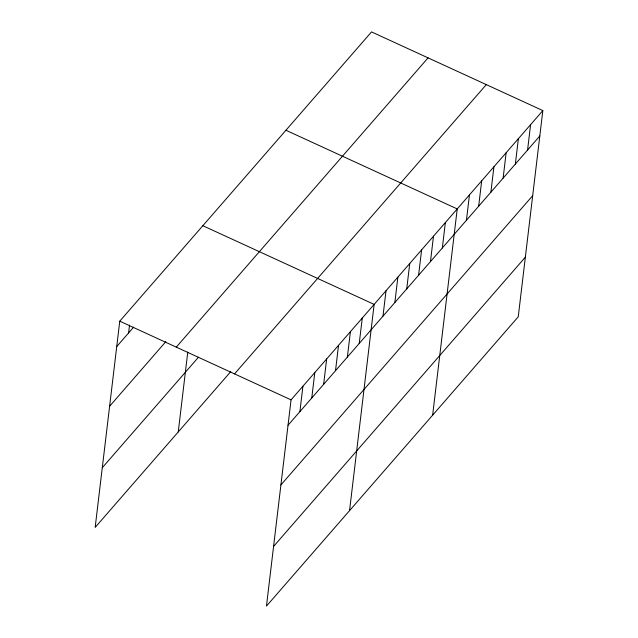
<?xml version="1.0" encoding="UTF-8"?>
<svg xmlns="http://www.w3.org/2000/svg" width="638" height="638" viewBox="0 0 638 638"><rect width="100%" height="100%" fill="white"/><g stroke="black" fill="none" stroke-linecap="round" stroke-linejoin="round"><path stroke-width="0.96" d="M542.834 110.589L291.056 399.859L266.461 606.1L518.239 316.823L542.834 110.589L371.539 31.9L119.761 321.177L95.166 527.411L230.725 371.659M128.597 332.932L129.53 325.117M178.249 431.95L187.771 352.096M299.9 411.622L302.922 386.221M311.767 397.984L314.797 372.584M323.633 384.347L326.664 358.947M335.508 370.71L338.531 345.31M347.375 357.073L350.406 331.672M359.242 343.435L362.272 318.035M349.552 510.639L374.139 304.398L202.844 225.716M382.983 316.161L386.014 290.761M394.85 302.524L397.881 277.123M406.725 288.886L409.755 263.486M418.592 275.249L421.622 249.849M430.467 261.612L433.489 236.212M442.333 247.975L445.364 222.574M432.636 415.178L457.231 208.937L285.936 130.256M466.434 220.285L469.456 194.893M478.66 206.234L481.69 180.841M490.893 192.182L493.916 166.789M503.119 178.13L506.149 152.737M515.352 164.086L518.375 138.685M527.578 150.034L530.609 124.633M116.73 346.57L133.597 327.19M109.616 406.246L165.84 341.649M176.287 347.144L428.066 57.867M102.279 467.734L198.49 357.2M234.529 373.892L486.308 84.623M288.025 425.259L539.804 135.982M280.911 484.936L532.69 195.659M273.582 546.423L525.361 257.146M119.761 321.177L291.056 399.859"/></g></svg>
